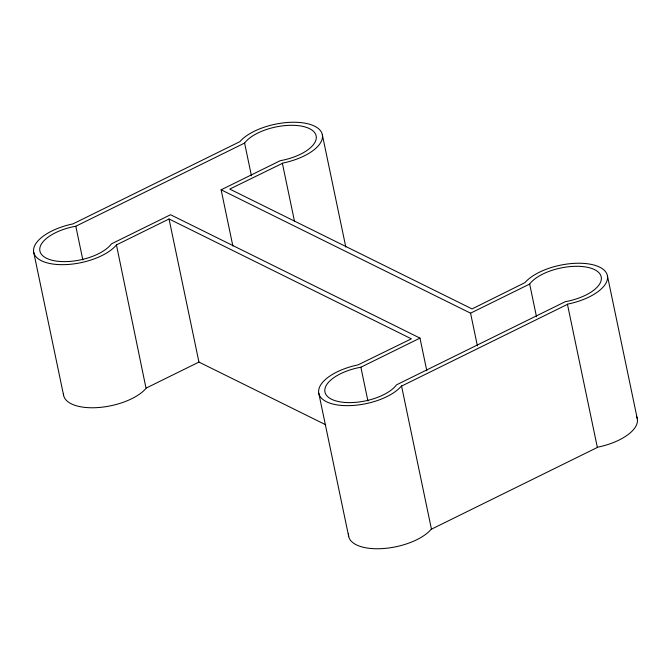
<?xml version="1.0" encoding="UTF-8"?>
<svg xmlns="http://www.w3.org/2000/svg" width="671" height="671" viewBox="0 0 671 671"><rect width="100%" height="100%" fill="white"/><g stroke="black" fill="none" stroke-linecap="round" stroke-linejoin="round"><path stroke-width="1.01" d="M116.444 244.907L116.158 245.267A44.06 19.794 -11.8 0 1 80.746 262.713L77.92 263.258A44.06 19.794 -11.8 0 1 36.435 242.743L37.542 241.35A44.06 19.794 -11.8 0 1 72.954 223.896L239.882 141.648A44.06 19.794 -11.8 0 1 314.598 126.165A44.06 19.794 -11.8 0 1 283.087 163.019L229.75 189.079L472.057 308.92L524.948 282.642A44.06 19.794 -11.8 0 1 560.36 265.196L563.187 264.651A44.06 19.794 -11.8 0 1 604.672 285.167L603.565 286.559A44.06 19.794 -11.8 0 1 568.152 304.013L401.224 386.261A44.06 19.794 -11.8 0 1 326.509 401.744A44.06 19.794 -11.8 0 1 358.02 364.89L411.357 338.83L169.05 218.989L116.444 244.907L146.052 388.358A44.06 19.794 -11.8 0 1 110.64 405.804L107.813 406.349A44.06 19.794 -11.8 0 1 63.443 394.053M426.815 370.803L419.979 338.1L170.543 214.737L111.436 243.858L110.547 244.99A37.761 16.968 -11.8 0 1 80.193 259.945L77.769 260.407A37.761 16.968 -11.8 0 1 42.214 242.827L43.162 241.627A37.761 16.968 -11.8 0 1 73.508 226.672L75.806 226.236L244.596 143.066L245.494 141.933A37.761 16.968 -11.8 0 1 309.541 128.656A37.761 16.968 -11.8 0 1 282.525 160.243L280.235 160.688L221.128 189.809L232.871 246.022M221.128 189.809L470.564 313.172L529.671 284.051L530.56 282.919A37.761 16.968 -11.8 0 1 560.914 267.964L563.338 267.503A37.761 16.968 -11.8 0 1 598.893 285.083L597.945 286.282A37.761 16.968 -11.8 0 1 567.599 301.237L565.301 301.673L396.511 384.844L395.613 385.976A37.761 16.968 -11.8 0 1 331.566 399.253A37.761 16.968 -11.8 0 1 358.582 367.666L360.872 367.222L419.979 338.1M636.41 416.297A44.06 19.794 -11.8 0 1 634.565 428.257L633.458 429.65A44.06 19.794 -11.8 0 1 598.046 447.104L431.118 529.352A44.06 19.794 -11.8 0 1 381.64 548.643A44.06 19.794 -11.8 0 1 348.534 533.722M146.337 387.997L198.943 362.08L325.729 424.785M607.398 275.655L637.291 418.754M567.423 304.148L597.316 447.238M529.671 284.051L536.498 316.762M470.564 313.172L477.391 345.884M401.518 385.892L431.411 528.983M322.323 134.67L345.817 247.096M360.872 367.222L367.918 400.948M282.348 163.162L294.527 221.422M318.784 393.24L348.677 536.33M244.596 143.066L251.432 175.768M169.05 218.989L198.943 362.08M75.806 226.236L82.852 259.962M33.709 252.246L63.602 395.345"/></g></svg>
